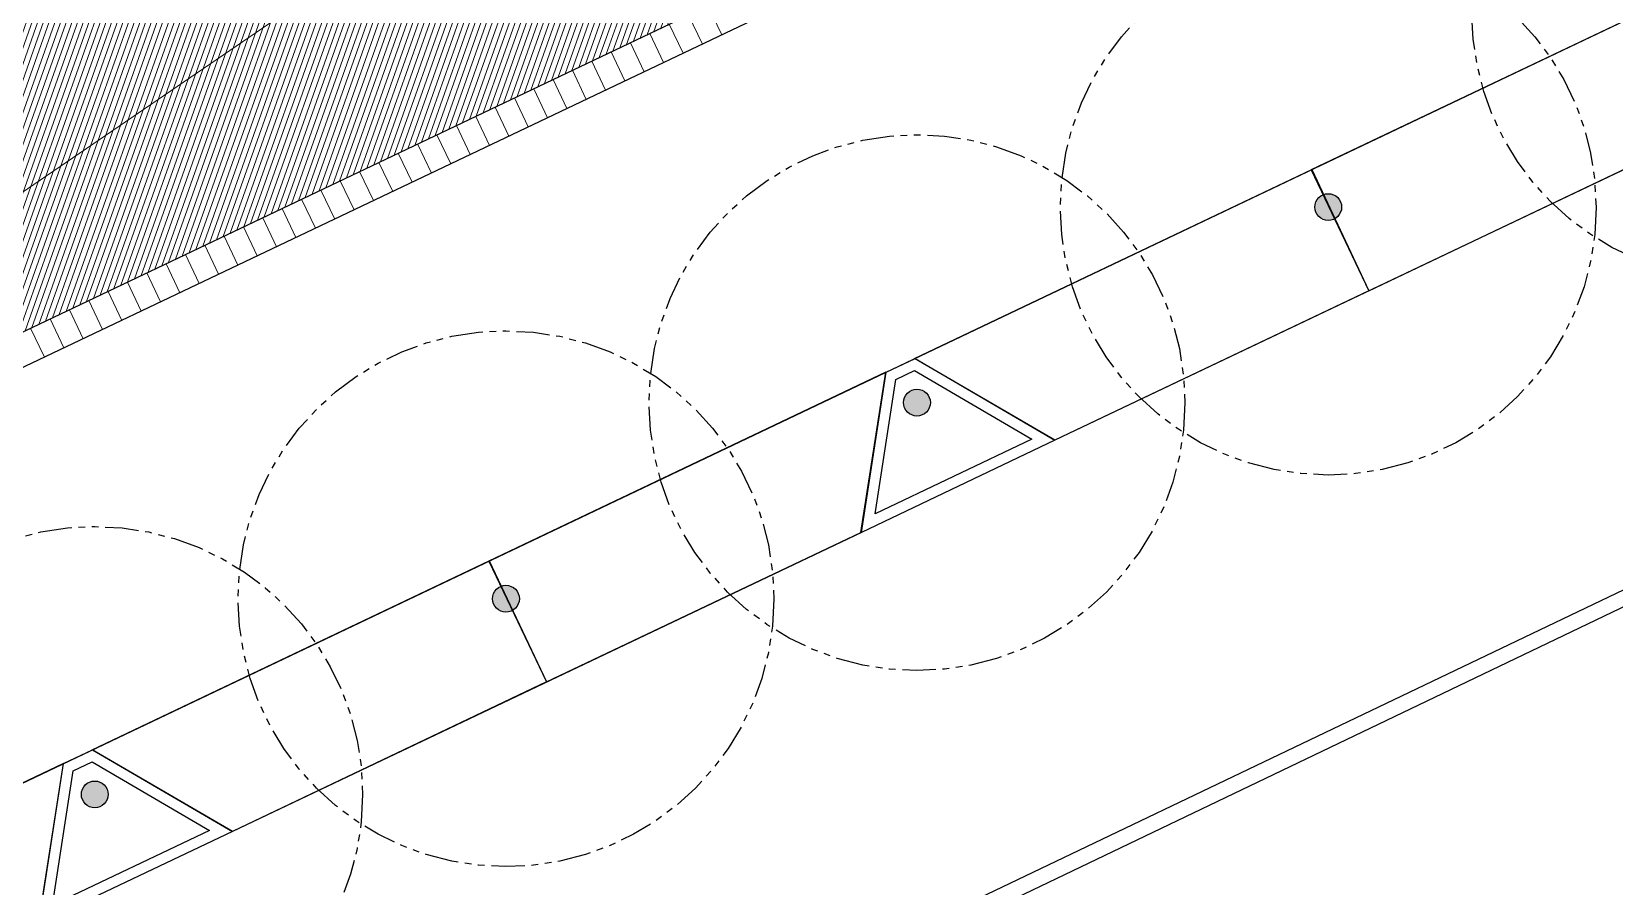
# Model space of a CAD drawing. Header units: metres. Extents: x 678805 to 1359287, y 2747329 to 5497370.
# Drawn here: x 679694.82 to 679724.37, y 2748526.67 to 2748542.63 of the extents above; entities that cross this region are included whole.
import ezdxf
from ezdxf.enums import TextEntityAlignment as Align

# ---------------------------------------------------------------- set-up
doc = ezdxf.new("R2010")
doc.units = ezdxf.units.M
doc.linetypes.add('XREF_MON_EIT SUPPORT$0$HIDDEN', pattern=[0.375, 0.25, -0.125])
doc.linetypes.add('XREF_MON_EIT SUPPORT$0$LIM ACERAS$0$PHANTOM2', pattern=[1.25, 0.625, -0.125, 0.125, -0.125, 0.125, -0.125])
for name, color, linetype in [('00_XREF_MON_HSC_PAVEMENT', 7, 'Continuous'), ('00_XREF_TWQ_URBAN CONTEXT', 7, 'Continuous'), ('XREF_MON_EIT SUPPORT$0$02-L-Material Change', 253, 'Continuous'), ('XREF_MON_EIT SUPPORT$0$02-L-Painted line', 254, 'Continuous'), ('XREF_MON_EIT SUPPORT$0$02-L-Parking', 252, 'Continuous'), ('XREF_MON_EIT SUPPORT$0$L-Límite Acera', 9, 'Continuous'), ('XREF_MON_EIT SUPPORT$0$L-Límite Parcela', 5, 'Continuous'), ('XREF_MON_EIT SUPPORT$0$SL_TREE_CANOPY_', 254, 'XREF_MON_EIT SUPPORT$0$HIDDEN'), ('XREF_MON_EIT SUPPORT$0$SL_TREE_TRUNK_', 254, 'Continuous'), ('XREF_MON_EIT SUPPORT$0$SL_Trees_out_of_scope_', 254, 'Continuous'), ('XREF_MON_GENERAL_LAYOUT$0$02-L-Plan Change', 8, 'Continuous'), ('XREF_MON_URBAN CONTEXT$0$Parcel', 7, 'Continuous'), ('XREF_MON_URBAN CONTEXT$0$XREF_MON_EIT SUPPORT', 7, 'Continuous')]:
    doc.layers.add(name, color=color, linetype=linetype)
doc.layers.add('02-L-Waterfeatures 01', color=7, linetype='Continuous', true_color=0x4da6ff)
doc.layers.add('XREF_MON_GENERAL_LAYOUT$0$02-L-Level Curves 0.50m', color=33, linetype='Continuous', lineweight=5)
doc.layers.add('XREF_MON_HSC_PAVEMENT$0$02-L-Joints-Paviment_07_Precast Concrete Blocks 60X40', color=7, linetype='Continuous', lineweight=5, true_color=0x999999)
doc.layers.add('XREF_MON_HSC_PAVEMENT$0$03-TR-Pavement_07_Precast Concrete Blocks 20X10', color=7, linetype='Continuous', lineweight=5, true_color=0x999999)
doc.styles.add('XREF_MON_GENERAL_LAYOUT$0$Standard', font='arial.ttf')

# ---------------------------------------------------------------- blocks, each defined once
blk = doc.blocks.new('XREF_MON_EIT SUPPORT$0$ALCORQUE 1')
at = {"layer": 'XREF_MON_EIT SUPPORT$0$02-L-Material Change', "color": 254, "ltscale": 7}
for points in [[(653000.384, 2717156.982), (652998.87, 2717159.598), (653002.859, 2717159.308), (653000.983, 2717156.938)], [(653000.504, 2717157.173), (652999.232, 2717159.371), (653002.468, 2717159.136), (653000.891, 2717157.145)]]:
    blk.add_lwpolyline(points, close=True, dxfattribs=at)
blk = doc.blocks.new('XREF_MON_EIT SUPPORT$0$parking cada 2')
at = {"layer": 'XREF_MON_EIT SUPPORT$0$02-L-Parking', "color": 254}
for points in [[(679765.512, 2748757.786), (679768.129, 2748756.263), (679760.717, 2748752.736), (679759.647, 2748754.996), (679765.512, 2748757.786)], [(679753.781, 2748752.205), (679753.313, 2748749.213), (679760.725, 2748752.74), (679759.647, 2748754.996), (679753.781, 2748752.205)]]:
    blk.add_lwpolyline(points, dxfattribs=at)
blk = doc.blocks.new('XREF_MON_EIT SUPPORT$0$trees_outofboundaries')
at = {"layer": 'XREF_MON_EIT SUPPORT$0$SL_TREE_TRUNK_'}
h = blk.add_hatch(color=256, dxfattribs=at)
h.dxf.hatch_style = 1
edge = h.paths.add_edge_path()
edge.add_arc((0, 0), 0.25, 0, 360)
at = {"layer": 'XREF_MON_EIT SUPPORT$0$SL_TREE_CANOPY_', "linetype": 'XREF_MON_EIT SUPPORT$0$LIM ACERAS$0$PHANTOM2'}
blk.add_circle((0, 0), 5, dxfattribs=at)
at = {"layer": 'XREF_MON_EIT SUPPORT$0$SL_TREE_TRUNK_'}
blk.add_circle((0, 0), 0.25, dxfattribs=at)
blk = doc.blocks.new('XREF_MON_EIT SUPPORT')
at = {"layer": 'XREF_MON_EIT SUPPORT$0$L-Límite Acera', "color": 254}
for p, q in [((679725.661, 2748540.585), (679713.922, 2748535)), ((679710.31, 2748533.28), (679698.57, 2748527.698))]:
    blk.add_line(p, q, dxfattribs=at)
at = {"layer": 'XREF_MON_EIT SUPPORT$0$L-Límite Acera'}
blk.add_lwpolyline([(679759.242, 2748548.475, 0.425501), (679745.992, 2748553.033), (679654.607, 2748509.546)], format="xyb", dxfattribs=at)
at = {"layer": 'XREF_MON_EIT SUPPORT$0$L-Límite Parcela'}
blk.add_lwpolyline([(679509.485, 2748429.375), (679753.066, 2748545.858)], dxfattribs=at)
at = {"layer": 'XREF_MON_EIT SUPPORT$0$02-L-Material Change', "color": 254, "rotation": 209.6165938637219}
for p in [(-95403.375, 5433410.599), (-95418.727, 5433403.297)]:
    blk.add_blockref('XREF_MON_EIT SUPPORT$0$ALCORQUE 1', p, dxfattribs=at)
at = {"layer": 'XREF_MON_EIT SUPPORT$0$02-L-Painted line', "rotation": 180}
for p in [(1359479.433, 5497292.786), (1359464.081, 5497285.484), (1359448.732, 5497278.178)]:
    blk.add_blockref('XREF_MON_EIT SUPPORT$0$parking cada 2', p, dxfattribs=at)
at = {"layer": 'XREF_MON_EIT SUPPORT$0$SL_Trees_out_of_scope_'}
for p in [(679726.704, 2748542.996), (679719.025, 2748539.351), (679719.025, 2748539.351), (679711.348, 2748535.702), (679703.676, 2748532.042), (679696.001, 2748528.39)]:
    blk.add_blockref('XREF_MON_EIT SUPPORT$0$trees_outofboundaries', p, dxfattribs=at)
blk = doc.blocks.new('XREF_MON_URBAN CONTEXT')
at = {"layer": 'XREF_MON_URBAN CONTEXT$0$Parcel'}
blk.add_lwpolyline([(679743.598, 2748507.757), (679725.56, 2748499.116), (679712.6, 2748526.172), (679730.637, 2748534.813), (679743.598, 2748507.757)], close=True, dxfattribs=at)
at = {"layer": 'XREF_MON_URBAN CONTEXT$0$XREF_MON_EIT SUPPORT'}
blk.add_blockref('XREF_MON_EIT SUPPORT', (0, 0), dxfattribs=at)
blk = doc.blocks.new('*U459')
at = {"layer": 'XREF_MON_HSC_PAVEMENT$0$02-L-Joints-Paviment_07_Precast Concrete Blocks 60X40'}
blk.add_line((0, -0.6), (0, 0), dxfattribs=at)
blk = doc.blocks.new('*U460')
at = {"layer": 'XREF_MON_HSC_PAVEMENT$0$02-L-Joints-Paviment_07_Precast Concrete Blocks 60X40', "color": 0, "linetype": 'ByBlock', "lineweight": -2, "transparency": 16777216, "rotation": 205.44819555251}
for p in [(679707.342, 2748542.393), (679707.703, 2748542.565), (679706.981, 2748542.222), (679706.258, 2748541.878), (679706.62, 2748542.05), (679705.536, 2748541.534), (679705.897, 2748541.706), (679704.814, 2748541.19), (679705.175, 2748541.362), (679704.452, 2748541.018), (679703.73, 2748540.675), (679704.091, 2748540.847), (679703.008, 2748540.331), (679703.369, 2748540.503), (679702.646, 2748540.159), (679701.924, 2748539.815), (679702.285, 2748539.987), (679701.202, 2748539.472), (679701.563, 2748539.643), (679700.479, 2748539.128), (679700.841, 2748539.3), (679700.118, 2748538.956), (679699.396, 2748538.612), (679699.757, 2748538.784), (679698.673, 2748538.268), (679699.035, 2748538.44), (679698.312, 2748538.097), (679697.59, 2748537.753), (679697.951, 2748537.925), (679696.867, 2748537.409), (679697.229, 2748537.581), (679696.145, 2748537.065), (679696.506, 2748537.237), (679695.784, 2748536.893), (679695.062, 2748536.55), (679695.423, 2748536.722)]:
    blk.add_blockref('*U459', p, dxfattribs=at)
blk = doc.blocks.new('XREF_MON_HSC_PAVEMENT')
at = {"layer": 'XREF_MON_HSC_PAVEMENT$0$03-TR-Pavement_07_Precast Concrete Blocks 20X10'}
h = blk.add_hatch(dxfattribs=at)
h.set_pattern_fill('ANSI31', color=256, scale=0.0315, angle=25.5)
h.set_pattern_definition([(70.5, (0, 0), (-0.094275932128, 0.033384858509), [])])
h.paths.add_polyline_path([(679676.974, 2748528.606), (679675.178, 2748532.381), (679676.209, 2748535.285), (679680.101, 2748537.142), (679682.928, 2748536.138), (679683.932, 2748538.965), (679687.777, 2748540.795), (679690.604, 2748539.791), (679691.608, 2748542.618), (679695.453, 2748544.447), (679698.281, 2748543.443), (679699.284, 2748546.271), (679703.122, 2748548.097), (679705.955, 2748547.096), (679706.96, 2748549.923), (679710.804, 2748551.752), (679713.537, 2748550.782), (679713.631, 2748550.749), (679714.635, 2748553.575), (679718.48, 2748555.405), (679721.306, 2748554.401), (679722.311, 2748557.228), (679726.155, 2748559.057), (679728.987, 2748558.052), (679729.991, 2748560.877), (679733.836, 2748562.707), (679736.662, 2748561.703), (679737.666, 2748564.53), (679741.505, 2748566.362), (679744.333, 2748565.358), (679745.341, 2748568.182), (679749.186, 2748570.012), (679752.007, 2748569.011), (679753.031, 2748571.842), (679756.853, 2748573.661), (679759.68, 2748572.657), (679760.684, 2748575.483), (679764.527, 2748577.312), (679767.41, 2748576.278), (679769.209, 2748572.498)])
at = {"layer": 'XREF_MON_HSC_PAVEMENT$0$02-L-Joints-Paviment_07_Precast Concrete Blocks 60X40'}
blk.add_line((679676.974, 2748528.607), (679769.209, 2748572.498), dxfattribs=at)
blk.add_blockref('*U460', (0, 0), dxfattribs=at)
blk = doc.blocks.new('XREF_MON_GENERAL_LAYOUT')
at = {"layer": 'XREF_MON_GENERAL_LAYOUT$0$02-L-Level Curves 0.50m', "ltscale": 0.3}
blk.add_lwpolyline([(679732.376, 2748565.425), (679682.069, 2748531.031)], dxfattribs=at)
at = {"layer": 'XREF_MON_GENERAL_LAYOUT$0$02-L-Plan Change'}
for p, q in [((679768.848, 2748572.326, 0), (679677.335, 2748528.779, 0)), ((679769.105, 2748571.785), (679677.593, 2748528.237))]:
    blk.add_line(p, q, dxfattribs=at)
at = {"style": 'XREF_MON_GENERAL_LAYOUT$0$Standard'}
for tag, rotation, p in [('604,00', 330.2643, (679905.77, 2748776.558)), ('603,00', 330.2643, (679901.861, 2748753.477)), ('600,00', 133.826, (679944.597, 2748745.153)), ('602,00', 330.2643, (679883.319, 2748738.727)), ('601,00', 117.8906, (679920.972, 2748732.87)), ('601,00', 330.2643, (679864.777, 2748723.976)), ('600,00', 40.8833, (679777.405, 2748705.444, 1.17)), ('602,00', 330.2643, (679941.275, 2748705.483)), ('601,00', 40.8833, (679701.798, 2748703.889, 1.17)), ('598,00', 62.091, (679810.267, 2748702.619)), ('600,00', 330.2643, (679877.781, 2748691.131)), ('600,00', 19.5511, (679920.444, 2748685.496)), ('601,00', 330.2643, (679934.813, 2748683.804)), ('599,00', 330.2643, (679854.567, 2748679.061)), ('600,00', 88.3928, (679743.913, 2748675.572)), ('599,00', 20.6086, (679924.26, 2748675.216)), ('601,00', 88.3928, (679728.035, 2748671.318, -2)), ('602,00', 88.3928, (679711.826, 2748665.966, -1)), ('603,00', 88.3928, (679695.615, 2748660.611)), ('599,00', 40.8833, (679788.807, 2748655.829, 1.17)), ('601,00', 40.8833, (679627.612, 2748644.603, 1.17)), ('603,00', 41.7058, (679702.499, 2748628.484, 1.17)), ('600,00', 40.8833, (679645.925, 2748597.926, 1.17)), ('599,00', 34.2277, (679673.574, 2748555.136, 5.34))]:
    blk.add_attdef(tag, text='', height=1, rotation=rotation, dxfattribs=at).set_placement(p, align=Align.MIDDLE)
at = {"ltscale": 0.3, "style": 'XREF_MON_GENERAL_LAYOUT$0$Standard'}
for tag, rotation, p in [('603,50', 330.2643, (679911.501, 2748760.57)), ('602,50', 330.2643, (679892.865, 2748745.846)), ('600,50', 133.826, (679933.048, 2748738.729)), ('601,50', 330.2643, (679873.581, 2748731.671)), ('601,50', 101.2857, (679909.522, 2748726.945)), ('602,50', 330.2643, (679948.625, 2748713.86)), ('600,50', 39.606, (679743.243, 2748706.971)), ('600,50', 330.2643, (679880.266, 2748702.726)), ('600,50', 17.3537, (679917.615, 2748690.554)), ('599,50', 330.2643, (679867.197, 2748684.716)), ('599,50', 18.8944, (679921.71, 2748680.578)), ('599,50', 39.606, (679778.991, 2748677.241)), ('600,50', 88.3928, (679735.925, 2748673.586)), ('601,50', 88.3928, (679719.906, 2748668.581)), ('602,50', 88.3928, (679703.474, 2748663.452)), ('601,50', 39.606, (679610.513, 2748662.061)), ('598,50', 330.2643, (679861.765, 2748662.397)), ('600,00', 41.7058, (679752.308, 2748637.685)), ('601,00', 41.7058, (679736.044, 2748634.538)), ('599,00', 35.0835, (679763.043, 2748634.415, 1.17)), ('602,00', 41.7058, (679720.174, 2748633.096, 1.17)), ('600,00', 35.0835, (679747.063, 2748629.903, 1.17)), ('601,00', 35.0835, (679731.246, 2748625.239, 1.17)), ('600,50', 39.606, (679636.92, 2748621.339)), ('602,00', 35.0835, (679715.4, 2748620.639, 1.17)), ('599,50', 28.7604, (679659.482, 2748574.323))]:
    blk.add_attdef(tag, text='', height=1, rotation=rotation, dxfattribs=at).set_placement(p, align=Align.MIDDLE)

msp = doc.modelspace()

# ---------------------------------------------------------------- block references
at = {"layer": '00_XREF_MON_HSC_PAVEMENT'}
msp.add_blockref('XREF_MON_HSC_PAVEMENT', (0, 0), dxfattribs=at)
at = {"layer": '00_XREF_TWQ_URBAN CONTEXT'}
msp.add_blockref('XREF_MON_URBAN CONTEXT', (0, 0), dxfattribs=at)
at = {"layer": '02-L-Waterfeatures 01', "color": 18, "true_color": 0x000000}
msp.add_blockref('XREF_MON_GENERAL_LAYOUT', (0, 0), dxfattribs=at)

doc.saveas('drawing.dxf')
